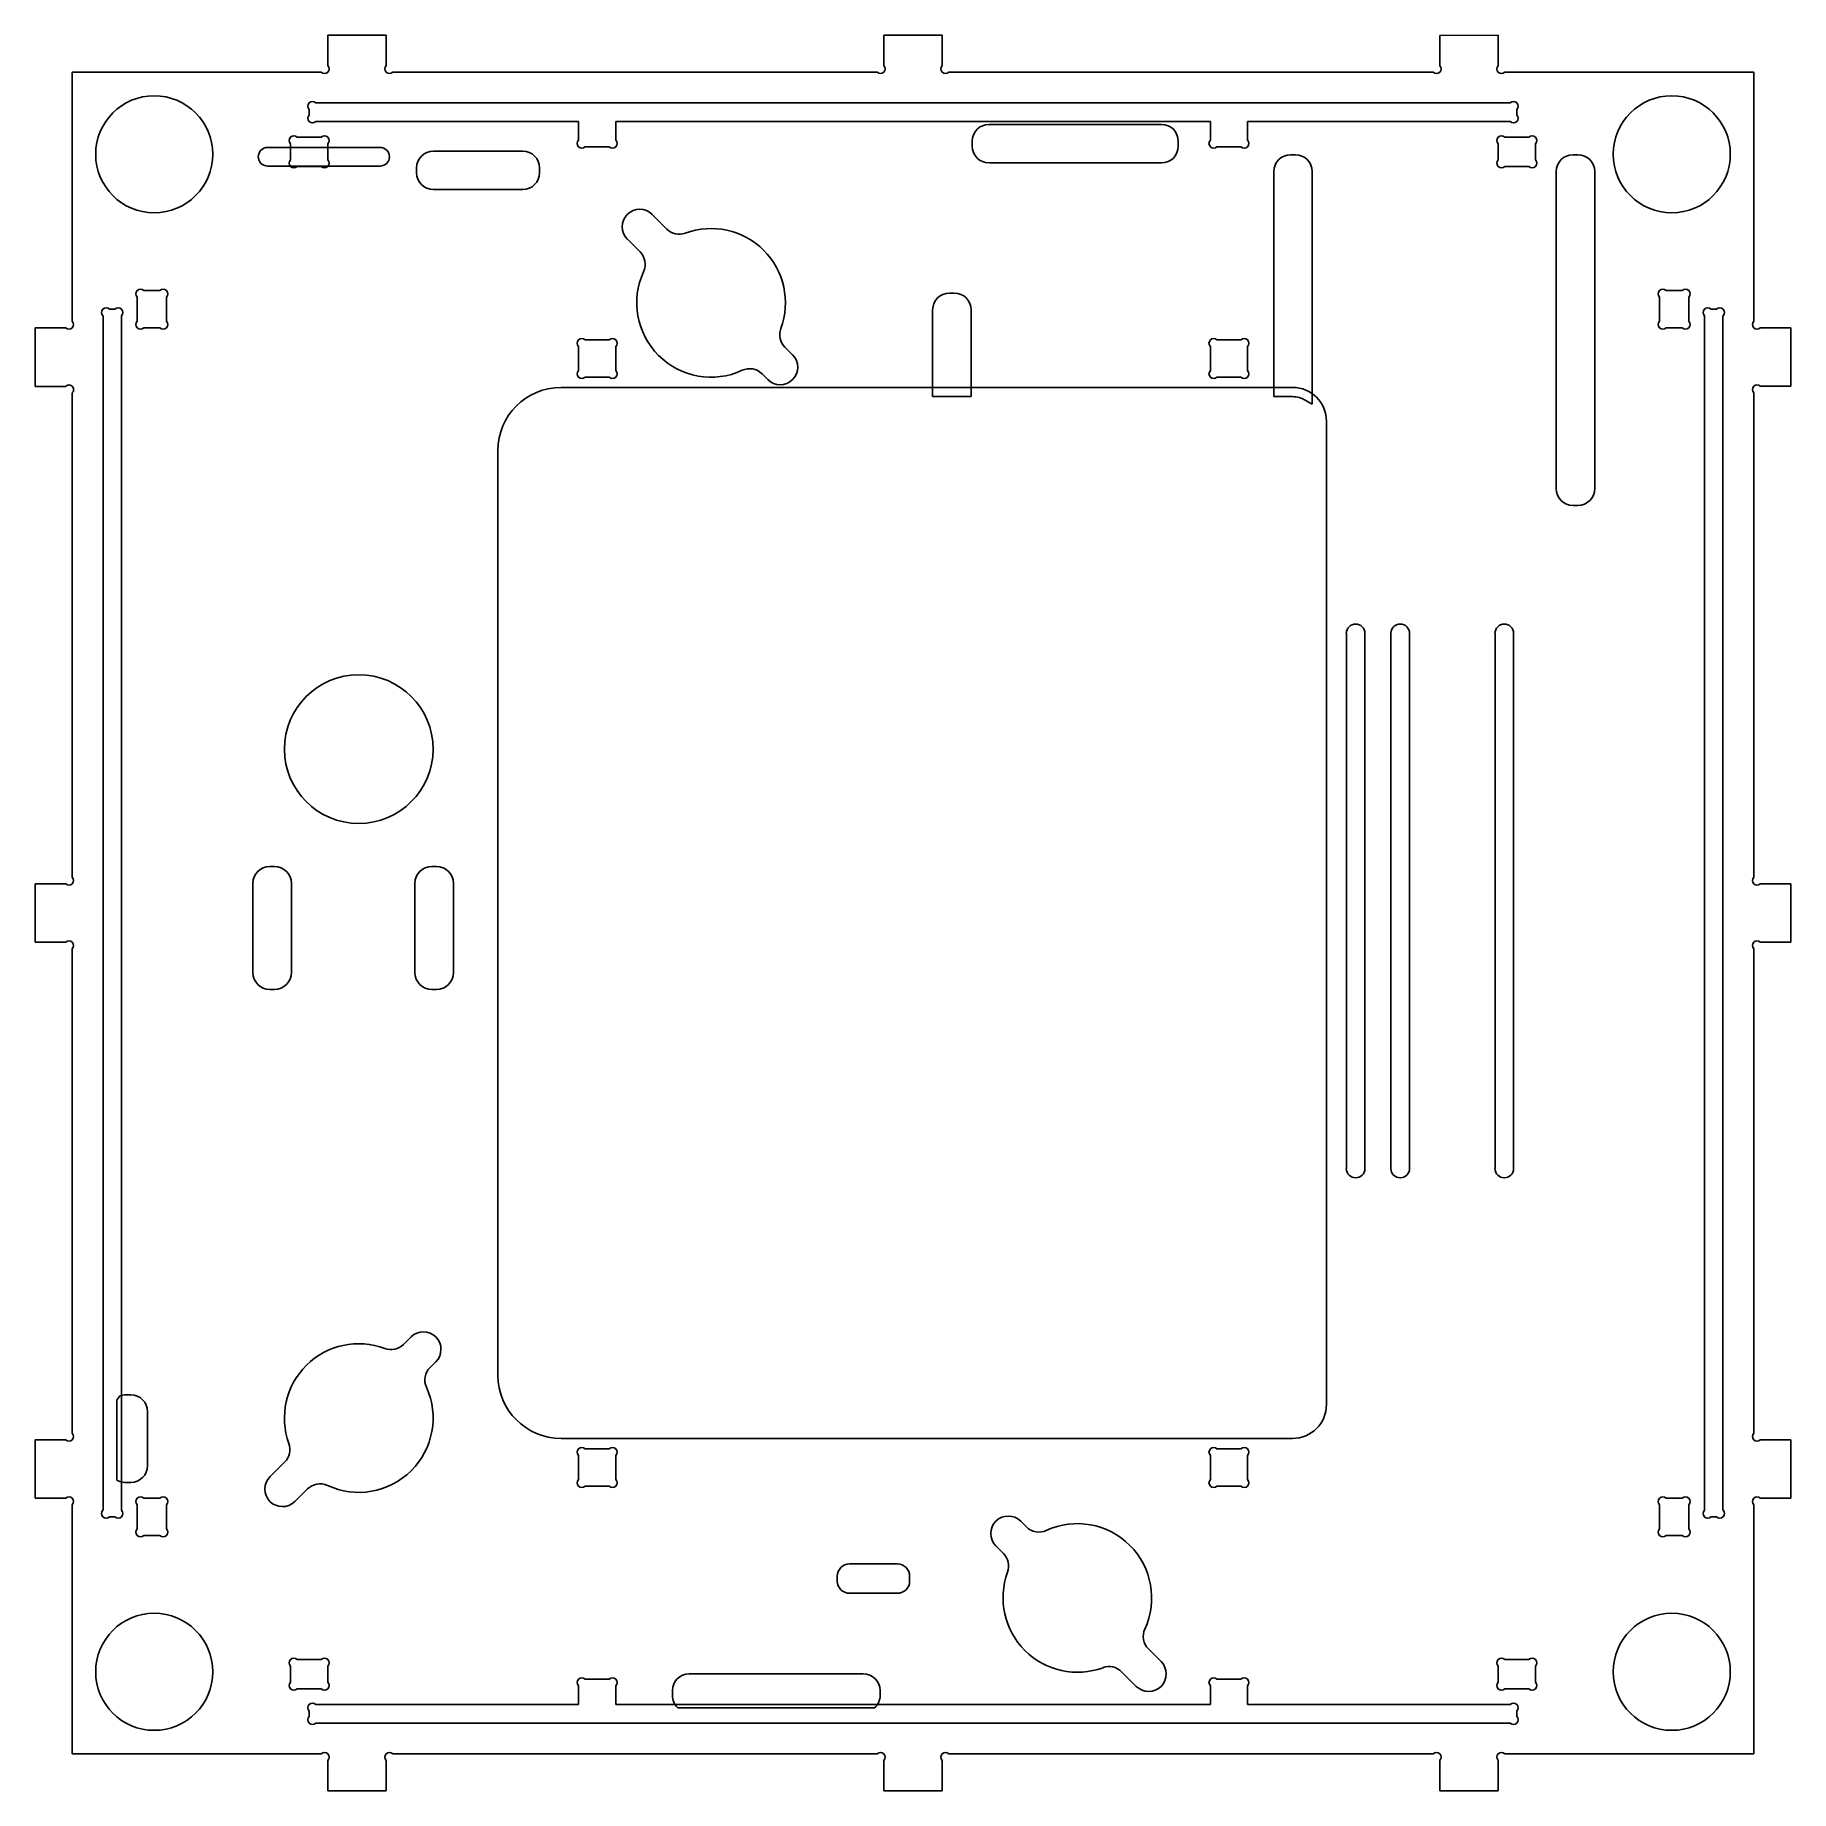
# Model space of a CAD drawing. Extents: x 1.3 to 31.3, y 13.7 to 43.7.
import ezdxf

# ---------------------------------------------------------------- set-up
doc = ezdxf.new("R2010")
doc.units = 0
for name, color, linetype in [('CUT_SHEETS$POCKETS', 7, 'CONTINUOUS'), ('CUT_SHEETS$PROFILE_CUTS_IN', 5, 'CONTINUOUS'), ('CUT_SHEETS$PROFILE_CUTS_OU', 96, 'CONTINUOUS')]:
    doc.layers.add(name, color=color, linetype=linetype)

msp = doc.modelspace()

# ---------------------------------------------------------------- linework, layer by layer
at = {"layer": 'CUT_SHEETS$POCKETS'}
for p, q in [((17.569, 42.161), (20.515, 42.161)), ((5.242, 41.767), (7.165, 41.767)), ((8.077, 41.705), (9.601, 41.705)), ((17.281, 41.79), (17.281, 41.873)), ((20.803, 41.873), (20.803, 41.79)), ((7.165, 41.449), (5.242, 41.449)), ((7.789, 41.335), (7.789, 41.417)), ((9.889, 41.417), (9.889, 41.335)), ((20.515, 41.502), (17.569, 41.502)), ((22.804, 41.643), (22.722, 41.643)), ((27.548, 41.643), (27.63, 41.643)), ((22.434, 41.355), (22.434, 37.509)), ((23.092, 37.378), (23.092, 41.355)), ((27.26, 35.938), (27.26, 41.355)), ((27.918, 41.355), (27.918, 35.938)), ((9.601, 41.047), (8.077, 41.047)), ((16.976, 39.279), (16.894, 39.279)), ((16.605, 38.991), (16.605, 37.509)), ((17.264, 37.509), (17.264, 38.991)), ((16.605, 37.509), (17.264, 37.509)), ((22.434, 37.509), (22.756, 37.509)), ((22.972, 37.449), (23.092, 37.378)), ((27.63, 35.65), (27.548, 35.65)), ((23.675, 24.321), (23.675, 33.465)), ((23.992, 33.465), (23.992, 24.321)), ((24.437, 24.321), (24.437, 33.465)), ((24.754, 33.465), (24.754, 24.321)), ((26.215, 24.321), (26.215, 33.465)), ((26.532, 33.465), (26.532, 24.321)), ((5.278, 29.481), (5.361, 29.481)), ((8.047, 29.481), (8.13, 29.481)), ((4.99, 27.669), (4.99, 29.193)), ((5.649, 29.193), (5.649, 27.669)), ((7.759, 27.669), (7.759, 29.193)), ((8.418, 29.193), (8.418, 27.669)), ((5.361, 27.381), (5.278, 27.381)), ((8.13, 27.381), (8.047, 27.381)), ((2.719, 20.436), (2.668, 20.362)), ((2.904, 20.455), (2.822, 20.455)), ((2.668, 20.362), (2.668, 18.995)), ((3.193, 19.244), (3.193, 20.167)), ((2.668, 18.995), (2.719, 18.975)), ((2.822, 18.956), (2.904, 18.956)), ((15.185, 17.564), (16.004, 17.564)), ((14.976, 17.272), (14.976, 17.355)), ((16.213, 17.355), (16.213, 17.272)), ((16.004, 17.064), (15.185, 17.064)), ((12.446, 15.687), (15.42, 15.687)), ((12.158, 15.317), (12.158, 15.399)), ((15.708, 15.399), (15.708, 15.317)), ((15.616, 15.105), (12.25, 15.105))]:
    msp.add_line(p, q, dxfattribs=at)
for centre, radius, start, end in [((17.569, 41.873), 0.288, 90, 180), ((20.515, 41.873), 0.288, 0, 90), ((5.242, 41.608), 0.159, 90, 270), ((7.165, 41.608), 0.159, 270, 90), ((8.077, 41.417), 0.288, 90, 180), ((9.601, 41.417), 0.288, 0, 90), ((17.569, 41.79), 0.288, 180, 270), ((20.515, 41.79), 0.288, 270, 0), ((22.722, 41.355), 0.288, 90, 180), ((22.804, 41.355), 0.288, 360, 90), ((27.548, 41.355), 0.288, 90, 180), ((27.63, 41.355), 0.288, 360, 90), ((8.077, 41.335), 0.288, 180, 270), ((9.601, 41.335), 0.288, 270, 360), ((16.894, 38.991), 0.288, 90, 180), ((16.976, 38.991), 0.288, 360, 90), ((22.756, 37.088), 0.421, 59.1002, 90), ((27.548, 35.938), 0.288, 180, 270), ((27.63, 35.938), 0.288, 270, 0), ((23.833, 33.465), 0.159, 360, 180), ((24.595, 33.465), 0.159, 360, 180), ((26.373, 33.465), 0.159, 360, 180), ((5.278, 29.193), 0.288, 90, 180), ((5.361, 29.193), 0.288, 360, 90), ((8.047, 29.193), 0.288, 90, 180), ((8.13, 29.193), 0.288, 360, 90), ((5.278, 27.669), 0.288, 180, 270), ((5.361, 27.669), 0.288, 270, 0), ((8.047, 27.669), 0.288, 180, 270), ((8.13, 27.669), 0.288, 270, 0), ((23.833, 24.321), 0.159, 180, 0), ((24.595, 24.321), 0.159, 180, 0), ((26.373, 24.321), 0.159, 180, 0), ((2.822, 20.167), 0.288, 90, 110.989), ((2.904, 20.167), 0.288, 0, 90), ((2.904, 19.244), 0.288, 270, 0), ((2.822, 19.244), 0.288, 249.011, 270), ((15.185, 17.355), 0.209, 90, 180), ((16.004, 17.355), 0.209, 360, 90), ((15.185, 17.272), 0.209, 180, 270), ((16.004, 17.272), 0.209, 270, 360), ((12.446, 15.399), 0.288, 90, 180), ((15.42, 15.399), 0.288, 360, 90), ((12.446, 15.317), 0.288, 180, 227.138), ((15.42, 15.317), 0.288, 312.862, 360)]:
    msp.add_arc(centre, radius, start, end, dxfattribs=at)
at = {"layer": 'CUT_SHEETS$PROFILE_CUTS_IN'}
for p, q in [((5.953, 42.321), (5.953, 42.414)), ((6.065, 42.527), (26.475, 42.527)), ((26.588, 42.414), (26.588, 42.321)), ((10.556, 42.209), (6.065, 42.209)), ((10.556, 41.892), (10.556, 42.209)), ((21.351, 42.209), (11.191, 42.209)), ((11.191, 42.209), (11.191, 41.892)), ((21.351, 41.892), (21.351, 42.209)), ((26.475, 42.209), (21.986, 42.209)), ((21.986, 42.209), (21.986, 41.892)), ((5.635, 41.555), (5.635, 41.83)), ((5.747, 41.943), (6.158, 41.943)), ((6.27, 41.83), (6.27, 41.555)), ((11.079, 41.779), (10.669, 41.779)), ((21.874, 41.779), (21.464, 41.779)), ((26.27, 41.83), (26.27, 41.555)), ((26.793, 41.943), (26.382, 41.943)), ((26.905, 41.555), (26.905, 41.83)), ((6.158, 41.443), (5.747, 41.443)), ((26.382, 41.443), (26.793, 41.443)), ((12.064, 40.373), (11.813, 40.624)), ((11.389, 40.2), (11.606, 39.982)), ((3.401, 39.321), (3.126, 39.321)), ((29.414, 39.321), (29.139, 39.321)), ((2.635, 39.004), (2.542, 39.004)), ((3.014, 39.209), (3.014, 38.799)), ((3.514, 38.799), (3.514, 39.209)), ((29.026, 39.209), (29.026, 38.799)), ((29.526, 38.799), (29.526, 39.209)), ((29.905, 39.004), (29.998, 39.004)), ((2.43, 38.892), (2.43, 18.481)), ((2.747, 18.481), (2.747, 38.892)), ((29.793, 18.481), (29.793, 38.892)), ((30.11, 38.892), (30.11, 18.481)), ((3.126, 38.686), (3.401, 38.686)), ((11.079, 38.477), (10.669, 38.477)), ((21.874, 38.477), (21.464, 38.477)), ((29.139, 38.686), (29.414, 38.686)), ((10.556, 38.365), (10.556, 37.955)), ((11.191, 37.955), (11.191, 38.365)), ((14.212, 38.225), (14.081, 38.356)), ((21.351, 38.365), (21.351, 37.955)), ((21.986, 37.955), (21.986, 38.365)), ((10.669, 37.842), (11.079, 37.842)), ((13.69, 37.899), (13.788, 37.801)), ((21.464, 37.842), (21.874, 37.842)), ((17.185, 37.668), (10.256, 37.668)), ((22.756, 37.668), (17.185, 37.668)), ((23.336, 20.288), (23.336, 37.088)), ((9.177, 36.588), (9.177, 20.788)), ((7.694, 21.445), (7.562, 21.314)), ((8.018, 20.921), (8.116, 21.018)), ((10.256, 19.709), (22.756, 19.709)), ((10.669, 19.53), (11.079, 19.53)), ((21.464, 19.53), (21.874, 19.53)), ((5.536, 19.306), (5.284, 19.057)), ((10.556, 19.008), (10.556, 19.418)), ((11.191, 19.418), (11.191, 19.008)), ((21.351, 19.008), (21.351, 19.418)), ((21.986, 19.418), (21.986, 19.008)), ((3.126, 18.686), (3.401, 18.686)), ((5.707, 18.63), (5.925, 18.847)), ((11.079, 18.895), (10.669, 18.895)), ((21.874, 18.895), (21.464, 18.895)), ((29.139, 18.686), (29.414, 18.686)), ((2.542, 18.369), (2.635, 18.369)), ((3.014, 18.164), (3.014, 18.574)), ((3.514, 18.574), (3.514, 18.164)), ((29.026, 18.164), (29.026, 18.574)), ((29.526, 18.574), (29.526, 18.164)), ((29.998, 18.369), (29.905, 18.369)), ((3.401, 18.051), (3.126, 18.051)), ((18.208, 18.197), (18.11, 18.295)), ((29.414, 18.051), (29.139, 18.051)), ((17.686, 17.871), (17.817, 17.74)), ((6.158, 15.93), (5.747, 15.93)), ((20.51, 15.896), (20.292, 16.114)), ((26.382, 15.93), (26.793, 15.93)), ((5.635, 15.818), (5.635, 15.542)), ((6.27, 15.542), (6.27, 15.818)), ((19.834, 15.723), (20.085, 15.472)), ((26.27, 15.542), (26.27, 15.818)), ((26.905, 15.818), (26.905, 15.542)), ((5.747, 15.43), (6.158, 15.43)), ((10.556, 15.481), (10.556, 15.164)), ((11.079, 15.593), (10.669, 15.593)), ((11.191, 15.164), (11.191, 15.481)), ((21.351, 15.481), (21.351, 15.164)), ((21.874, 15.593), (21.464, 15.593)), ((21.986, 15.164), (21.986, 15.481)), ((26.793, 15.43), (26.382, 15.43)), ((5.953, 15.051), (5.953, 14.958)), ((10.556, 15.164), (6.065, 15.164)), ((21.351, 15.164), (11.191, 15.164)), ((26.475, 15.164), (21.986, 15.164)), ((26.588, 14.958), (26.588, 15.051)), ((6.065, 14.846), (26.475, 14.846))]:
    msp.add_line(p, q, dxfattribs=at)
for centre, radius in [((3.305, 41.651), 1), ((29.235, 41.651), 1), ((6.8, 31.487), 1.27), ((3.305, 15.721), 1), ((29.235, 15.721), 1)]:
    msp.add_circle(centre, radius, dxfattribs=at)
for centre, radius, start, end in [((6.009, 42.471), 0.0794, 45, 225), ((6.009, 42.265), 0.0794, 135, 315), ((26.531, 42.471), 0.0794, 315, 135), ((26.531, 42.265), 0.0794, 225, 45), ((5.691, 41.887), 0.0794, 45, 225), ((6.214, 41.887), 0.0794, 315, 135), ((10.612, 41.836), 0.0794, 135, 315), ((11.135, 41.836), 0.0794, 225, 45), ((21.407, 41.836), 0.0794, 135, 315), ((21.93, 41.836), 0.0794, 225, 45), ((26.326, 41.887), 0.0794, 45, 225), ((26.849, 41.887), 0.0794, 315, 135), ((5.691, 41.499), 0.0794, 135, 315), ((6.214, 41.499), 0.0794, 225, 45), ((26.326, 41.499), 0.0794, 135, 315), ((26.849, 41.499), 0.0794, 225, 45), ((11.601, 40.412), 0.3, 45, 225), ((12.276, 40.585), 0.3, 225.0027, 290.2797), ((12.82, 39.112), 1.27, 339.7258, 110.2797), ((11.394, 39.77), 0.3, 335.2516, 45.0027), ((12.82, 39.112), 1.27, 155.2516, 294.7539), ((3.07, 39.265), 0.0794, 45, 225), ((3.458, 39.265), 0.0794, 315, 135), ((29.082, 39.265), 0.0794, 45, 225), ((29.47, 39.265), 0.0794, 315, 135), ((2.486, 38.948), 0.0794, 45, 225), ((2.691, 38.948), 0.0794, 315, 135), ((29.849, 38.948), 0.0794, 45, 225), ((30.054, 38.948), 0.0794, 315, 135), ((3.07, 38.743), 0.0794, 135, 315), ((3.458, 38.743), 0.0794, 225, 45), ((29.082, 38.743), 0.0794, 135, 315), ((29.47, 38.743), 0.0794, 225, 45), ((10.612, 38.421), 0.0794, 45, 225), ((11.135, 38.421), 0.0794, 315, 135), ((14.293, 38.568), 0.3, 159.7258, 225.0027), ((21.407, 38.421), 0.0794, 45, 225), ((21.93, 38.421), 0.0794, 315, 135), ((14, 38.013), 0.3, 225, 45), ((10.612, 37.899), 0.0794, 135, 315), ((11.135, 37.899), 0.0794, 225, 45), ((13.478, 37.687), 0.3, 45.0027, 114.7538), ((21.407, 37.899), 0.0794, 135, 315), ((21.93, 37.899), 0.0794, 225, 45), ((10.256, 36.588), 1.079, 90, 180), ((22.756, 37.088), 0.579, 0, 90), ((6.8, 20.057), 1.27, 69.4638, 200.0177), ((7.351, 21.527), 0.3, 249.4638, 314.7407), ((7.905, 21.231), 0.3, 314.738, 134.738), ((8.229, 20.708), 0.3, 134.7407, 204.4919), ((10.256, 20.788), 1.079, 180, 270), ((6.8, 20.057), 1.27, 244.9896, 24.4919), ((22.756, 20.288), 0.579, 270, 360), ((5.325, 19.519), 0.3, 314.7408, 20.0177), ((10.612, 19.474), 0.0794, 45, 225), ((11.135, 19.474), 0.0794, 315, 135), ((21.407, 19.474), 0.0794, 45, 225), ((21.93, 19.474), 0.0794, 315, 135), ((5.495, 18.843), 0.3, 134.738, 314.738), ((6.137, 18.634), 0.3, 64.9896, 134.7407), ((10.612, 18.951), 0.0794, 135, 315), ((11.135, 18.951), 0.0794, 225, 45), ((21.407, 18.951), 0.0794, 135, 315), ((21.93, 18.951), 0.0794, 225, 45), ((3.07, 18.63), 0.0794, 45, 225), ((3.458, 18.63), 0.0794, 315, 135), ((29.082, 18.63), 0.0794, 45, 225), ((29.47, 18.63), 0.0794, 315, 135), ((2.486, 18.425), 0.0794, 135, 315), ((2.691, 18.425), 0.0794, 225, 45), ((17.898, 18.083), 0.3, 45, 225), ((29.849, 18.425), 0.0794, 135, 315), ((30.054, 18.425), 0.0794, 225, 45), ((3.07, 18.108), 0.0794, 135, 315), ((3.458, 18.108), 0.0794, 225, 45), ((18.421, 18.409), 0.3, 225.0027, 294.7539), ((19.078, 16.983), 1.27, 335.2516, 114.7539), ((29.082, 18.108), 0.0794, 135, 315), ((29.47, 18.108), 0.0794, 225, 45), ((17.605, 17.528), 0.3, 339.7258, 45.0027), ((19.078, 16.983), 1.27, 159.7258, 290.2797), ((20.504, 16.326), 0.3, 155.2516, 225.0027), ((5.691, 15.874), 0.0794, 45, 225), ((6.214, 15.874), 0.0794, 315, 135), ((26.326, 15.874), 0.0794, 45, 225), ((26.849, 15.874), 0.0794, 315, 135), ((10.612, 15.537), 0.0794, 45, 225), ((11.135, 15.537), 0.0794, 315, 135), ((19.622, 15.511), 0.3, 45.0027, 110.2797), ((20.297, 15.684), 0.3, 225, 45), ((21.407, 15.537), 0.0794, 45, 225), ((21.93, 15.537), 0.0794, 315, 135), ((5.691, 15.486), 0.0794, 135, 315), ((6.214, 15.486), 0.0794, 225, 45), ((26.326, 15.486), 0.0794, 135, 315), ((26.849, 15.486), 0.0794, 225, 45), ((6.009, 15.107), 0.0794, 45, 225), ((26.531, 15.107), 0.0794, 315, 135), ((6.009, 14.902), 0.0794, 135, 315), ((26.531, 14.902), 0.0794, 225, 45)]:
    msp.add_arc(centre, radius, start, end, dxfattribs=at)
at = {"layer": 'CUT_SHEETS$PROFILE_CUTS_OU'}
for p, q in [((6.27, 43.166), (6.27, 43.686)), ((6.27, 43.686), (7.27, 43.686)), ((7.27, 43.686), (7.27, 43.166)), ((15.77, 43.166), (15.77, 43.686)), ((15.77, 43.686), (16.77, 43.686)), ((16.77, 43.686), (16.77, 43.166)), ((25.27, 43.681), (26.27, 43.686)), ((25.27, 43.164), (25.27, 43.681)), ((26.27, 43.686), (26.27, 43.164)), ((1.905, 38.799), (1.905, 43.051)), ((1.905, 43.051), (6.16, 43.051)), ((7.38, 43.051), (15.66, 43.051)), ((16.88, 43.051), (25.158, 43.051)), ((26.382, 43.051), (30.635, 43.051)), ((30.635, 43.051), (30.635, 38.799)), ((1.27, 37.681), (1.27, 38.686)), ((1.27, 38.686), (1.793, 38.686)), ((30.747, 38.686), (31.27, 38.686)), ((31.27, 38.686), (31.27, 37.686)), ((1.788, 37.681), (1.27, 37.681)), ((1.905, 29.299), (1.905, 37.574)), ((30.635, 37.574), (30.635, 29.299)), ((31.27, 37.686), (30.747, 37.686)), ((1.27, 28.186), (1.27, 29.186)), ((1.27, 29.186), (1.793, 29.186)), ((30.747, 29.186), (31.27, 29.186)), ((31.27, 29.186), (31.27, 28.186)), ((1.793, 28.186), (1.27, 28.186)), ((1.905, 19.799), (1.905, 28.074)), ((30.635, 28.074), (30.635, 19.799)), ((31.27, 28.186), (30.747, 28.186)), ((1.27, 18.686), (1.27, 19.686)), ((1.27, 19.686), (1.793, 19.686)), ((30.747, 19.686), (31.27, 19.686)), ((31.27, 19.686), (31.27, 18.686)), ((1.793, 18.686), (1.27, 18.686)), ((31.27, 18.686), (30.747, 18.686)), ((1.905, 14.321), (1.905, 18.574)), ((30.635, 18.574), (30.635, 14.321)), ((6.16, 14.321), (1.905, 14.321)), ((6.27, 13.686), (6.27, 14.207)), ((7.27, 14.207), (7.27, 13.686)), ((15.66, 14.321), (7.38, 14.321)), ((15.77, 13.686), (15.77, 14.207)), ((16.77, 14.207), (16.77, 13.686)), ((25.158, 14.321), (16.88, 14.321)), ((25.27, 13.686), (25.27, 14.209)), ((26.27, 14.209), (26.27, 13.686)), ((30.635, 14.321), (26.382, 14.321)), ((7.27, 13.686), (6.27, 13.686)), ((16.77, 13.686), (15.77, 13.686)), ((26.27, 13.686), (25.27, 13.686))]:
    msp.add_line(p, q, dxfattribs=at)
for centre, start, end in [((6.214, 43.11), 227.5635, 45), ((7.326, 43.11), 135, 312.4365), ((15.714, 43.11), 227.5635, 45), ((16.826, 43.11), 135, 312.4365), ((25.214, 43.108), 225, 45), ((26.326, 43.108), 135, 315), ((1.849, 38.743), 225, 45), ((30.691, 38.743), 135, 315), ((1.849, 37.63), 315, 139.8141), ((30.691, 37.63), 45, 225), ((1.849, 29.243), 225, 45), ((30.691, 29.243), 135, 315), ((1.849, 28.13), 315, 135), ((30.691, 28.13), 45, 225), ((1.849, 19.743), 225, 45), ((30.691, 19.743), 135, 315), ((1.849, 18.63), 315, 135), ((30.691, 18.63), 45, 225), ((6.214, 14.263), 315, 132.4365), ((7.326, 14.263), 47.5635, 225), ((15.714, 14.263), 315, 132.4365), ((16.826, 14.263), 47.5635, 225), ((25.214, 14.265), 315, 135), ((26.326, 14.265), 45, 225)]:
    msp.add_arc(centre, 0.0794, start, end, dxfattribs=at)

doc.saveas('drawing.dxf')
